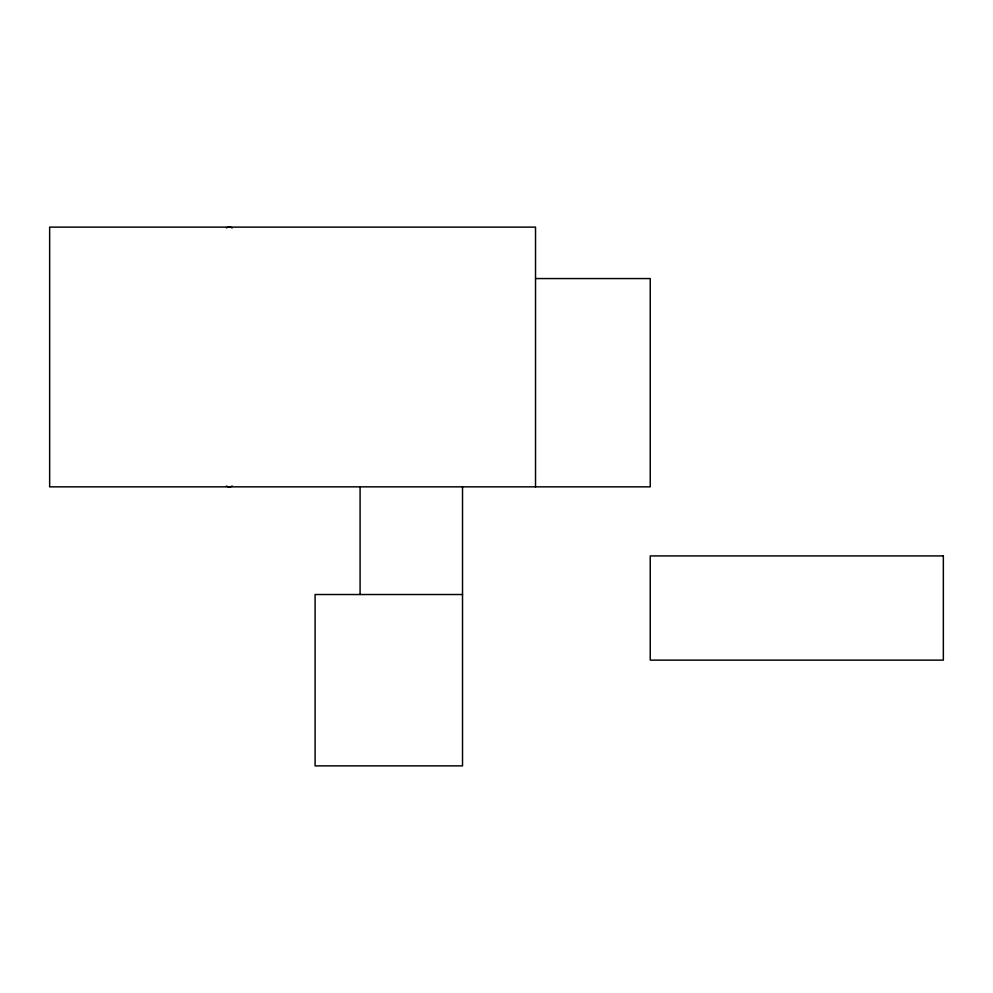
<?xml version="1.0" encoding="UTF-8"?>
<svg xmlns="http://www.w3.org/2000/svg" width="993" height="993" viewBox="0 0 993 993"><rect width="100%" height="100%" fill="white"/><g stroke="black" fill="none" stroke-linecap="round" stroke-linejoin="round"><path stroke-width="1.49" d="M535.525 278.561L650.241 278.561L650.241 486.843L49.65 486.843L49.65 227.124L535.525 227.124L535.525 486.843M462.515 594.522L315.091 594.522L315.091 765.876L462.515 765.876L462.515 486.843M360.087 486.843L360.087 594.522M232.225 486.011A5.759 5.759 0 0 1 226.429 486.098M226.429 227.869A5.759 5.759 0 0 1 232.225 227.943M943.35 555.919L650.241 555.919L650.241 660.134L943.35 660.134L943.35 555.919"/></g></svg>
